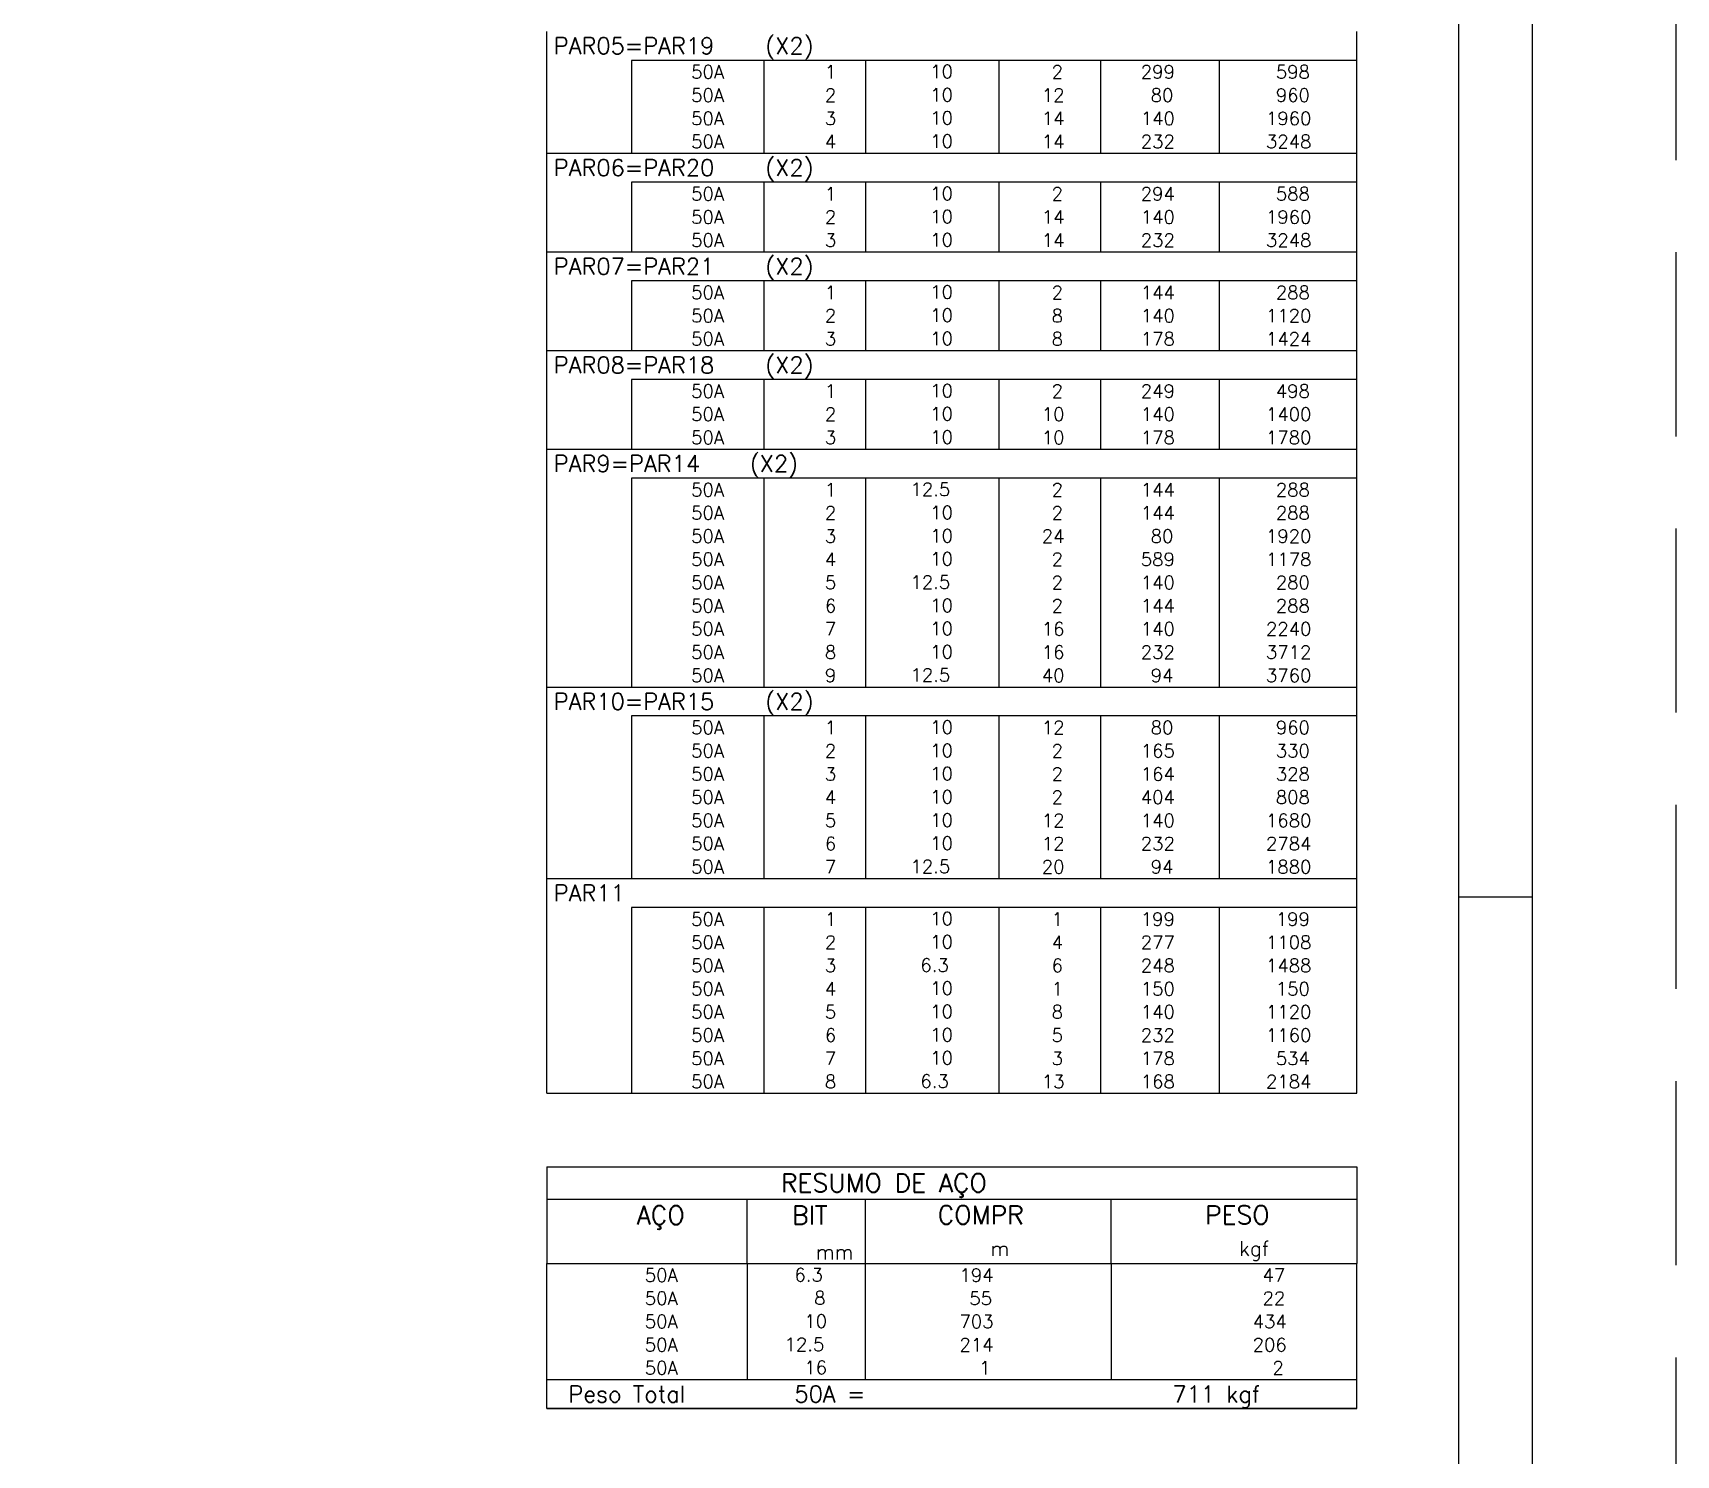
# Model space of a CAD drawing. Extents: x -1 to 122, y -1 to 61.
# Drawn here: x 99.42 to 121.74, y 22.23 to 41.53 of the extents above; entities that cross this region are included whole.
import ezdxf

# ---------------------------------------------------------------- set-up
doc = ezdxf.new("R2010")
doc.units = 0
doc.header["$MEASUREMENT"] = 0
doc.linetypes.add('HIDDEN', pattern=[0.375, 0.25, -0.125])
doc.layers.get('0').update_dxf_attribs({"linetype": 'CONTINUOUS'})
doc.layers.get('Defpoints').update_dxf_attribs({"linetype": 'CONTINUOUS'})
doc.layers.add('ARQ_FOLHA', color=7, linetype='CONTINUOUS')
doc.layers.add('PENA_02', color=2, linetype='CONTINUOUS')
doc.styles.get("Standard").update_dxf_attribs({"font": 'ROMANS.SHX'})

# ---------------------------------------------------------------- blocks, each defined once
blk = doc.blocks.new('FOLHA A1+1 - 1102 X 594')
at = {"layer": 'ARQ_FOLHA', "color": 1}
blk.add_line((-10, 297), (0, 297), dxfattribs=at)
for points in [[(-1189, 0), (0, 0), (0, 594), (-1189, 594)], [(-1164, 10), (-10, 10), (-10, 584), (-1164, 584)]]:
    blk.add_lwpolyline(points, close=True, dxfattribs=at)
at = {"layer": 'Defpoints', "color": 8, "linetype": 'HIDDEN', "ltscale": 100}
blk.add_lwpolyline([(-1208.5, 609.5), (-1208.5, -15.5), (19.5, -15.5), (19.5, 609.5)], close=True, dxfattribs=at)

msp = doc.modelspace()

# ---------------------------------------------------------------- linework, layer by layer
at = {"layer": 'PENA_02', "linetype": 'Continuous'}
for p, q in [((106.4, 41.156), (106.4, 41.55)), ((117.4, 41.156), (117.4, 41.55)), ((106.4, 40.841), (106.4, 41.156)), ((117.4, 41.156), (107.55, 41.156)), ((107.55, 41.156), (107.55, 40.841)), ((109.35, 41.156), (109.35, 40.841)), ((110.73, 41.156), (110.73, 40.841)), ((112.54, 41.156), (112.54, 40.841)), ((113.92, 41.156), (113.92, 40.841)), ((115.53, 41.156), (115.53, 40.841)), ((117.4, 40.841), (117.4, 41.156)), ((106.4, 40.526), (106.4, 40.841)), ((107.55, 40.841), (107.55, 40.526)), ((109.35, 40.841), (109.35, 40.526)), ((110.73, 40.841), (110.73, 40.526)), ((112.54, 40.841), (112.54, 40.526)), ((113.92, 40.841), (113.92, 40.526)), ((115.53, 40.841), (115.53, 40.526)), ((117.4, 40.526), (117.4, 40.841)), ((106.4, 40.211), (106.4, 40.526)), ((107.55, 40.526), (107.55, 40.211)), ((109.35, 40.526), (109.35, 40.211)), ((110.73, 40.526), (110.73, 40.211)), ((112.54, 40.526), (112.54, 40.211)), ((113.92, 40.526), (113.92, 40.211)), ((115.53, 40.526), (115.53, 40.211)), ((117.4, 40.211), (117.4, 40.526)), ((106.4, 39.896), (106.4, 40.211)), ((107.55, 40.211), (107.55, 39.896)), ((109.35, 40.211), (109.35, 39.896)), ((110.73, 40.211), (110.73, 39.896)), ((112.54, 40.211), (112.54, 39.896)), ((113.92, 40.211), (113.92, 39.896)), ((115.53, 40.211), (115.53, 39.896)), ((117.4, 39.896), (117.4, 40.211)), ((106.4, 39.503), (106.4, 39.896)), ((106.4, 39.896), (117.4, 39.896)), ((117.4, 39.503), (117.4, 39.896)), ((106.4, 39.188), (106.4, 39.503)), ((117.4, 39.503), (107.55, 39.503)), ((107.55, 39.503), (107.55, 39.188)), ((109.35, 39.503), (109.35, 39.188)), ((110.73, 39.503), (110.73, 39.188)), ((112.54, 39.503), (112.54, 39.188)), ((113.92, 39.503), (113.92, 39.188)), ((115.53, 39.503), (115.53, 39.188)), ((117.4, 39.188), (117.4, 39.503)), ((106.4, 38.873), (106.4, 39.188)), ((107.55, 39.188), (107.55, 38.873)), ((109.35, 39.188), (109.35, 38.873)), ((110.73, 39.188), (110.73, 38.873)), ((112.54, 39.188), (112.54, 38.873)), ((113.92, 39.188), (113.92, 38.873)), ((115.53, 39.188), (115.53, 38.873)), ((117.4, 38.873), (117.4, 39.188)), ((106.4, 38.558), (106.4, 38.873)), ((107.55, 38.873), (107.55, 38.558)), ((109.35, 38.873), (109.35, 38.558)), ((110.73, 38.873), (110.73, 38.558)), ((112.54, 38.873), (112.54, 38.558)), ((113.92, 38.873), (113.92, 38.558)), ((115.53, 38.873), (115.53, 38.558)), ((117.4, 38.558), (117.4, 38.873)), ((106.4, 38.164), (106.4, 38.558)), ((106.4, 38.558), (117.4, 38.558)), ((117.4, 38.164), (117.4, 38.558)), ((106.4, 37.849), (106.4, 38.164)), ((117.4, 38.164), (107.55, 38.164)), ((107.55, 38.164), (107.55, 37.849)), ((109.35, 38.164), (109.35, 37.849)), ((110.73, 38.164), (110.73, 37.849)), ((112.54, 38.164), (112.54, 37.849)), ((113.92, 38.164), (113.92, 37.849)), ((115.53, 38.164), (115.53, 37.849)), ((117.4, 37.849), (117.4, 38.164)), ((106.4, 37.534), (106.4, 37.849)), ((107.55, 37.849), (107.55, 37.534)), ((109.35, 37.849), (109.35, 37.534)), ((110.73, 37.849), (110.73, 37.534)), ((112.54, 37.849), (112.54, 37.534)), ((113.92, 37.849), (113.92, 37.534)), ((115.53, 37.849), (115.53, 37.534)), ((117.4, 37.534), (117.4, 37.849)), ((106.4, 37.219), (106.4, 37.534)), ((107.55, 37.534), (107.55, 37.219)), ((109.35, 37.534), (109.35, 37.219)), ((110.73, 37.534), (110.73, 37.219)), ((112.54, 37.534), (112.54, 37.219)), ((113.92, 37.534), (113.92, 37.219)), ((115.53, 37.534), (115.53, 37.219)), ((117.4, 37.219), (117.4, 37.534)), ((106.4, 36.825), (106.4, 37.219)), ((106.4, 37.219), (117.4, 37.219)), ((117.4, 36.825), (117.4, 37.219)), ((106.4, 36.51), (106.4, 36.825)), ((117.4, 36.825), (107.55, 36.825)), ((107.55, 36.825), (107.55, 36.51)), ((109.35, 36.825), (109.35, 36.51)), ((110.73, 36.825), (110.73, 36.51)), ((112.54, 36.825), (112.54, 36.51)), ((113.92, 36.825), (113.92, 36.51)), ((115.53, 36.825), (115.53, 36.51)), ((117.4, 36.51), (117.4, 36.825)), ((106.4, 36.195), (106.4, 36.51)), ((107.55, 36.51), (107.55, 36.195)), ((109.35, 36.51), (109.35, 36.195)), ((110.73, 36.51), (110.73, 36.195)), ((112.54, 36.51), (112.54, 36.195)), ((113.92, 36.51), (113.92, 36.195)), ((115.53, 36.51), (115.53, 36.195)), ((117.4, 36.195), (117.4, 36.51)), ((106.4, 35.88), (106.4, 36.195)), ((107.55, 36.195), (107.55, 35.88)), ((109.35, 36.195), (109.35, 35.88)), ((110.73, 36.195), (110.73, 35.88)), ((112.54, 36.195), (112.54, 35.88)), ((113.92, 36.195), (113.92, 35.88)), ((115.53, 36.195), (115.53, 35.88)), ((117.4, 35.88), (117.4, 36.195)), ((106.4, 35.486), (106.4, 35.88)), ((106.4, 35.88), (117.4, 35.88)), ((117.4, 35.486), (117.4, 35.88)), ((106.4, 35.171), (106.4, 35.486)), ((117.4, 35.486), (107.55, 35.486)), ((107.55, 35.486), (107.55, 35.171)), ((109.35, 35.486), (109.35, 35.171)), ((110.73, 35.486), (110.73, 35.171)), ((112.54, 35.486), (112.54, 35.171)), ((113.92, 35.486), (113.92, 35.171)), ((115.53, 35.486), (115.53, 35.171)), ((117.4, 35.171), (117.4, 35.486)), ((106.4, 34.856), (106.4, 35.171)), ((107.55, 35.171), (107.55, 34.856)), ((109.35, 35.171), (109.35, 34.856)), ((110.73, 35.171), (110.73, 34.856)), ((112.54, 35.171), (112.54, 34.856)), ((113.92, 35.171), (113.92, 34.856)), ((115.53, 35.171), (115.53, 34.856)), ((117.4, 34.856), (117.4, 35.171)), ((106.4, 34.541), (106.4, 34.856)), ((107.55, 34.856), (107.55, 34.541)), ((109.35, 34.856), (109.35, 34.541)), ((110.73, 34.856), (110.73, 34.541)), ((112.54, 34.856), (112.54, 34.541)), ((113.92, 34.856), (113.92, 34.541)), ((115.53, 34.856), (115.53, 34.541)), ((117.4, 34.541), (117.4, 34.856)), ((106.4, 34.226), (106.4, 34.541)), ((107.55, 34.541), (107.55, 34.226)), ((109.35, 34.541), (109.35, 34.226)), ((110.73, 34.541), (110.73, 34.226)), ((112.54, 34.541), (112.54, 34.226)), ((113.92, 34.541), (113.92, 34.226)), ((115.53, 34.541), (115.53, 34.226)), ((117.4, 34.226), (117.4, 34.541)), ((106.4, 33.911), (106.4, 34.226)), ((107.55, 34.226), (107.55, 33.911)), ((109.35, 34.226), (109.35, 33.911)), ((110.73, 34.226), (110.73, 33.911)), ((112.54, 34.226), (112.54, 33.911)), ((113.92, 34.226), (113.92, 33.911)), ((115.53, 34.226), (115.53, 33.911)), ((117.4, 33.911), (117.4, 34.226)), ((106.4, 33.596), (106.4, 33.911)), ((107.55, 33.911), (107.55, 33.596)), ((109.35, 33.911), (109.35, 33.596)), ((110.73, 33.911), (110.73, 33.596)), ((112.54, 33.911), (112.54, 33.596)), ((113.92, 33.911), (113.92, 33.596)), ((115.53, 33.911), (115.53, 33.596)), ((117.4, 33.596), (117.4, 33.911)), ((106.4, 33.281), (106.4, 33.596)), ((107.55, 33.596), (107.55, 33.281)), ((109.35, 33.596), (109.35, 33.281)), ((110.73, 33.596), (110.73, 33.281)), ((112.54, 33.596), (112.54, 33.281)), ((113.92, 33.596), (113.92, 33.281)), ((115.53, 33.596), (115.53, 33.281)), ((117.4, 33.281), (117.4, 33.596)), ((106.4, 32.966), (106.4, 33.281)), ((107.55, 33.281), (107.55, 32.966)), ((109.35, 33.281), (109.35, 32.966)), ((110.73, 33.281), (110.73, 32.966)), ((112.54, 33.281), (112.54, 32.966)), ((113.92, 33.281), (113.92, 32.966)), ((115.53, 33.281), (115.53, 32.966)), ((117.4, 32.966), (117.4, 33.281)), ((106.4, 32.651), (106.4, 32.966)), ((107.55, 32.966), (107.55, 32.651)), ((109.35, 32.966), (109.35, 32.651)), ((110.73, 32.966), (110.73, 32.651)), ((112.54, 32.966), (112.54, 32.651)), ((113.92, 32.966), (113.92, 32.651)), ((115.53, 32.966), (115.53, 32.651)), ((117.4, 32.651), (117.4, 32.966)), ((106.4, 32.258), (106.4, 32.651)), ((106.4, 32.651), (117.4, 32.651)), ((117.4, 32.258), (117.4, 32.651)), ((106.4, 31.943), (106.4, 32.258)), ((117.4, 32.258), (107.55, 32.258)), ((107.55, 32.258), (107.55, 31.943)), ((109.35, 32.258), (109.35, 31.943)), ((110.73, 32.258), (110.73, 31.943)), ((112.54, 32.258), (112.54, 31.943)), ((113.92, 32.258), (113.92, 31.943)), ((115.53, 32.258), (115.53, 31.943)), ((117.4, 31.943), (117.4, 32.258)), ((106.4, 31.628), (106.4, 31.943)), ((107.55, 31.943), (107.55, 31.628)), ((109.35, 31.943), (109.35, 31.628)), ((110.73, 31.943), (110.73, 31.628)), ((112.54, 31.943), (112.54, 31.628)), ((113.92, 31.943), (113.92, 31.628)), ((115.53, 31.943), (115.53, 31.628)), ((117.4, 31.628), (117.4, 31.943)), ((106.4, 31.313), (106.4, 31.628)), ((107.55, 31.628), (107.55, 31.313)), ((109.35, 31.628), (109.35, 31.313)), ((110.73, 31.628), (110.73, 31.313)), ((112.54, 31.628), (112.54, 31.313)), ((113.92, 31.628), (113.92, 31.313)), ((115.53, 31.628), (115.53, 31.313)), ((117.4, 31.313), (117.4, 31.628)), ((106.4, 30.998), (106.4, 31.313)), ((107.55, 31.313), (107.55, 30.998)), ((109.35, 31.313), (109.35, 30.998)), ((110.73, 31.313), (110.73, 30.998)), ((112.54, 31.313), (112.54, 30.998)), ((113.92, 31.313), (113.92, 30.998)), ((115.53, 31.313), (115.53, 30.998)), ((117.4, 30.998), (117.4, 31.313)), ((106.4, 30.683), (106.4, 30.998)), ((107.55, 30.998), (107.55, 30.683)), ((109.35, 30.998), (109.35, 30.683)), ((110.73, 30.998), (110.73, 30.683)), ((112.54, 30.998), (112.54, 30.683)), ((113.92, 30.998), (113.92, 30.683)), ((115.53, 30.998), (115.53, 30.683)), ((117.4, 30.683), (117.4, 30.998)), ((106.4, 30.368), (106.4, 30.683)), ((107.55, 30.683), (107.55, 30.368)), ((109.35, 30.683), (109.35, 30.368)), ((110.73, 30.683), (110.73, 30.368)), ((112.54, 30.683), (112.54, 30.368)), ((113.92, 30.683), (113.92, 30.368)), ((115.53, 30.683), (115.53, 30.368)), ((117.4, 30.368), (117.4, 30.683)), ((106.4, 30.053), (106.4, 30.368)), ((107.55, 30.368), (107.55, 30.053)), ((109.35, 30.368), (109.35, 30.053)), ((110.73, 30.368), (110.73, 30.053)), ((112.54, 30.368), (112.54, 30.053)), ((113.92, 30.368), (113.92, 30.053)), ((115.53, 30.368), (115.53, 30.053)), ((117.4, 30.053), (117.4, 30.368)), ((106.4, 29.659), (106.4, 30.053)), ((106.4, 30.053), (117.4, 30.053)), ((117.4, 29.659), (117.4, 30.053)), ((106.4, 29.344), (106.4, 29.659)), ((117.4, 29.659), (107.55, 29.659)), ((107.55, 29.659), (107.55, 29.344)), ((109.35, 29.659), (109.35, 29.344)), ((110.73, 29.659), (110.73, 29.344)), ((112.54, 29.659), (112.54, 29.344)), ((113.92, 29.659), (113.92, 29.344)), ((115.53, 29.659), (115.53, 29.344)), ((117.4, 29.344), (117.4, 29.659)), ((106.4, 29.029), (106.4, 29.344)), ((107.55, 29.344), (107.55, 29.029)), ((109.35, 29.344), (109.35, 29.029)), ((110.73, 29.344), (110.73, 29.029)), ((112.54, 29.344), (112.54, 29.029)), ((113.92, 29.344), (113.92, 29.029)), ((115.53, 29.344), (115.53, 29.029)), ((117.4, 29.029), (117.4, 29.344)), ((106.4, 28.714), (106.4, 29.029)), ((107.55, 29.029), (107.55, 28.714)), ((109.35, 29.029), (109.35, 28.714)), ((110.73, 29.029), (110.73, 28.714)), ((112.54, 29.029), (112.54, 28.714)), ((113.92, 29.029), (113.92, 28.714)), ((115.53, 29.029), (115.53, 28.714)), ((117.4, 28.714), (117.4, 29.029)), ((106.4, 28.399), (106.4, 28.714)), ((107.55, 28.714), (107.55, 28.399)), ((109.35, 28.714), (109.35, 28.399)), ((110.73, 28.714), (110.73, 28.399)), ((112.54, 28.714), (112.54, 28.399)), ((113.92, 28.714), (113.92, 28.399)), ((115.53, 28.714), (115.53, 28.399)), ((117.4, 28.399), (117.4, 28.714)), ((106.4, 28.084), (106.4, 28.399)), ((107.55, 28.399), (107.55, 28.084)), ((109.35, 28.399), (109.35, 28.084)), ((110.73, 28.399), (110.73, 28.084)), ((112.54, 28.399), (112.54, 28.084)), ((113.92, 28.399), (113.92, 28.084)), ((115.53, 28.399), (115.53, 28.084)), ((117.4, 28.084), (117.4, 28.399)), ((106.4, 27.769), (106.4, 28.084)), ((107.55, 28.084), (107.55, 27.769)), ((109.35, 28.084), (109.35, 27.769)), ((110.73, 28.084), (110.73, 27.769)), ((112.54, 28.084), (112.54, 27.769)), ((113.92, 28.084), (113.92, 27.769)), ((115.53, 28.084), (115.53, 27.769)), ((117.4, 27.769), (117.4, 28.084)), ((106.4, 27.454), (106.4, 27.769)), ((107.55, 27.769), (107.55, 27.454)), ((109.35, 27.769), (109.35, 27.454)), ((110.73, 27.769), (110.73, 27.454)), ((112.54, 27.769), (112.54, 27.454)), ((113.92, 27.769), (113.92, 27.454)), ((115.53, 27.769), (115.53, 27.454)), ((117.4, 27.454), (117.4, 27.769)), ((106.4, 27.139), (106.4, 27.454)), ((107.55, 27.454), (107.55, 27.139)), ((109.35, 27.454), (109.35, 27.139)), ((110.73, 27.454), (110.73, 27.139)), ((112.54, 27.454), (112.54, 27.139)), ((113.92, 27.454), (113.92, 27.139)), ((115.53, 27.454), (115.53, 27.139)), ((117.4, 27.139), (117.4, 27.454)), ((106.4, 27.139), (117.4, 27.139)), ((106.4, 26.139), (106.4, 24.826)), ((106.4, 26.139), (117.4, 26.139)), ((117.4, 26.139), (117.4, 24.826)), ((106.4, 25.701), (117.4, 25.701)), ((109.12, 24.826), (109.12, 25.701)), ((110.73, 24.826), (110.73, 25.701)), ((114.065, 24.826), (114.065, 25.701)), ((106.4, 24.826), (117.4, 24.826)), ((106.4, 24.511), (106.4, 24.826)), ((109.12, 24.826), (109.12, 24.511)), ((110.73, 24.511), (110.73, 24.826)), ((114.065, 24.826), (114.065, 24.511)), ((117.4, 24.511), (117.4, 24.826)), ((106.4, 24.196), (106.4, 24.511)), ((109.12, 24.511), (109.12, 24.196)), ((110.73, 24.196), (110.73, 24.511)), ((114.065, 24.511), (114.065, 24.196)), ((117.4, 24.196), (117.4, 24.511)), ((106.4, 23.881), (106.4, 24.196)), ((109.12, 24.196), (109.12, 23.881)), ((110.73, 23.881), (110.73, 24.196)), ((114.065, 24.196), (114.065, 23.881)), ((117.4, 23.881), (117.4, 24.196)), ((106.4, 23.566), (106.4, 23.881)), ((109.12, 23.881), (109.12, 23.566)), ((110.73, 23.566), (110.73, 23.881)), ((114.065, 23.881), (114.065, 23.566)), ((117.4, 23.566), (117.4, 23.881)), ((106.4, 23.251), (106.4, 23.566)), ((109.12, 23.566), (109.12, 23.251)), ((110.73, 23.251), (110.73, 23.566)), ((114.065, 23.566), (114.065, 23.251)), ((117.4, 23.251), (117.4, 23.566)), ((106.4, 23.251), (117.4, 23.251)), ((106.4, 22.858), (106.4, 23.251)), ((106.4, 23.251), (117.4, 23.251)), ((117.4, 22.858), (117.4, 23.251)), ((117.4, 22.858), (106.4, 22.858)), ((106.4, 22.858), (117.4, 22.858))]:
    msp.add_line(p, q, dxfattribs=at)

# ---------------------------------------------------------------- block references
at = {"xscale": 0.09999999999999938, "yscale": 0.09999999999999938, "zscale": 0.09999999999999938}
msp.add_blockref('FOLHA A1+1 - 1102 X 594', (119.786, 0.103), dxfattribs=at)

# ---------------------------------------------------------------- texts
at = {"layer": 'PENA_02', "linetype": 'Continuous'}
for s, height, p in [('PAR05=PAR19   (X2)', 0.225, (106.496, 41.241)), ('     50A', 0.18, (107.69, 40.909)), ('  1', 0.18, (109.93, 40.909)), ('     10', 0.18, (110.937, 40.914)), ('    2', 0.18, (112.72, 40.909)), ('    299', 0.18, (113.93, 40.909)), ('    598', 0.18, (115.764, 40.909)), ('     50A', 0.18, (107.69, 40.594)), ('  2', 0.18, (109.93, 40.594)), ('     10', 0.18, (110.937, 40.599)), ('   12', 0.18, (112.72, 40.594)), ('     80', 0.18, (113.93, 40.594)), ('    960', 0.18, (115.764, 40.594)), ('     50A', 0.18, (107.69, 40.279)), ('  3', 0.18, (109.93, 40.279)), ('     10', 0.18, (110.937, 40.284)), ('   14', 0.18, (112.72, 40.279)), ('    140', 0.18, (113.93, 40.279)), ('   1960', 0.18, (115.764, 40.279)), ('     50A', 0.18, (107.69, 39.964)), ('  4', 0.18, (109.93, 39.964)), ('     10', 0.18, (110.937, 39.969)), ('   14', 0.18, (112.72, 39.964)), ('    232', 0.18, (113.93, 39.964)), ('   3248', 0.18, (115.764, 39.964)), ('PAR06=PAR20   (X2)', 0.225, (106.496, 39.587)), ('     50A', 0.18, (107.69, 39.255)), ('  1', 0.18, (109.93, 39.255)), ('     10', 0.18, (110.937, 39.26)), ('    2', 0.18, (112.72, 39.255)), ('    294', 0.18, (113.93, 39.255)), ('    588', 0.18, (115.764, 39.255)), ('     50A', 0.18, (107.69, 38.94)), ('  2', 0.18, (109.93, 38.94)), ('     10', 0.18, (110.937, 38.945)), ('   14', 0.18, (112.72, 38.94)), ('    140', 0.18, (113.93, 38.94)), ('   1960', 0.18, (115.764, 38.94)), ('     50A', 0.18, (107.69, 38.625)), ('  3', 0.18, (109.93, 38.625)), ('     10', 0.18, (110.937, 38.63)), ('   14', 0.18, (112.72, 38.625)), ('    232', 0.18, (113.93, 38.625)), ('   3248', 0.18, (115.764, 38.625)), ('PAR07=PAR21   (X2)', 0.225, (106.496, 38.248)), ('     50A', 0.18, (107.69, 37.916)), ('  1', 0.18, (109.93, 37.916)), ('     10', 0.18, (110.937, 37.922)), ('    2', 0.18, (112.72, 37.916)), ('    144', 0.18, (113.93, 37.916)), ('    288', 0.18, (115.764, 37.916)), ('     50A', 0.18, (107.69, 37.601)), ('  2', 0.18, (109.93, 37.601)), ('     10', 0.18, (110.937, 37.607)), ('    8', 0.18, (112.72, 37.601)), ('    140', 0.18, (113.93, 37.601)), ('   1120', 0.18, (115.764, 37.601)), ('     50A', 0.18, (107.69, 37.286)), ('  3', 0.18, (109.93, 37.286)), ('     10', 0.18, (110.937, 37.292)), ('    8', 0.18, (112.72, 37.286)), ('    178', 0.18, (113.93, 37.286)), ('   1424', 0.18, (115.764, 37.286)), ('PAR08=PAR18   (X2)', 0.225, (106.496, 36.909)), ('     50A', 0.18, (107.69, 36.578)), ('  1', 0.18, (109.93, 36.578)), ('     10', 0.18, (110.937, 36.583)), ('    2', 0.18, (112.72, 36.578)), ('    249', 0.18, (113.93, 36.578)), ('    498', 0.18, (115.764, 36.578)), ('     50A', 0.18, (107.69, 36.263)), ('  2', 0.18, (109.93, 36.263)), ('     10', 0.18, (110.937, 36.268)), ('   10', 0.18, (112.72, 36.263)), ('    140', 0.18, (113.93, 36.263)), ('   1400', 0.18, (115.764, 36.263)), ('     50A', 0.18, (107.69, 35.948)), ('  3', 0.18, (109.93, 35.948)), ('     10', 0.18, (110.937, 35.953)), ('   10', 0.18, (112.72, 35.948)), ('    178', 0.18, (113.93, 35.948)), ('   1780', 0.18, (115.764, 35.948)), ('PAR9=PAR14   (X2)', 0.225, (106.496, 35.571)), ('     50A', 0.18, (107.69, 35.239)), ('  1', 0.18, (109.93, 35.239)), ('   12.5', 0.18, (110.937, 35.244)), ('    2', 0.18, (112.72, 35.239)), ('    144', 0.18, (113.93, 35.239)), ('    288', 0.18, (115.764, 35.239)), ('     50A', 0.18, (107.69, 34.924)), ('  2', 0.18, (109.93, 34.924)), ('     10', 0.18, (110.937, 34.929)), ('    2', 0.18, (112.72, 34.924)), ('    144', 0.18, (113.93, 34.924)), ('    288', 0.18, (115.764, 34.924)), ('     50A', 0.18, (107.69, 34.609)), ('  3', 0.18, (109.93, 34.609)), ('     10', 0.18, (110.937, 34.614)), ('   24', 0.18, (112.72, 34.609)), ('     80', 0.18, (113.93, 34.609)), ('   1920', 0.18, (115.764, 34.609)), ('     50A', 0.18, (107.69, 34.294)), ('  4', 0.18, (109.93, 34.294)), ('     10', 0.18, (110.937, 34.299)), ('    2', 0.18, (112.72, 34.294)), ('    589', 0.18, (113.93, 34.294)), ('   1178', 0.18, (115.764, 34.294)), ('     50A', 0.18, (107.69, 33.979)), ('  5', 0.18, (109.93, 33.979)), ('   12.5', 0.18, (110.937, 33.984)), ('    2', 0.18, (112.72, 33.979)), ('    140', 0.18, (113.93, 33.979)), ('    280', 0.18, (115.764, 33.979)), ('     50A', 0.18, (107.69, 33.664)), ('  6', 0.18, (109.93, 33.664)), ('     10', 0.18, (110.937, 33.669)), ('    2', 0.18, (112.72, 33.664)), ('    144', 0.18, (113.93, 33.664)), ('    288', 0.18, (115.764, 33.664)), ('     50A', 0.18, (107.69, 33.349)), ('  7', 0.18, (109.93, 33.349)), ('     10', 0.18, (110.937, 33.354)), ('   16', 0.18, (112.72, 33.349)), ('    140', 0.18, (113.93, 33.349)), ('   2240', 0.18, (115.764, 33.349)), ('     50A', 0.18, (107.69, 33.034)), ('  8', 0.18, (109.93, 33.034)), ('     10', 0.18, (110.937, 33.039)), ('   16', 0.18, (112.72, 33.034)), ('    232', 0.18, (113.93, 33.034)), ('   3712', 0.18, (115.764, 33.034)), ('     50A', 0.18, (107.69, 32.719)), ('  9', 0.18, (109.93, 32.719)), ('   12.5', 0.18, (110.937, 32.724)), ('   40', 0.18, (112.72, 32.719)), ('     94', 0.18, (113.93, 32.719)), ('   3760', 0.18, (115.764, 32.719)), ('PAR10=PAR15   (X2)', 0.225, (106.496, 32.342)), ('     50A', 0.18, (107.69, 32.01)), ('  1', 0.18, (109.93, 32.01)), ('     10', 0.18, (110.937, 32.015)), ('   12', 0.18, (112.72, 32.01)), ('     80', 0.18, (113.93, 32.01)), ('    960', 0.18, (115.764, 32.01)), ('     50A', 0.18, (107.69, 31.695)), ('  2', 0.18, (109.93, 31.695)), ('     10', 0.18, (110.937, 31.7)), ('    2', 0.18, (112.72, 31.695)), ('    165', 0.18, (113.93, 31.695)), ('    330', 0.18, (115.764, 31.695)), ('     50A', 0.18, (107.69, 31.38)), ('  3', 0.18, (109.93, 31.38)), ('     10', 0.18, (110.937, 31.385)), ('    2', 0.18, (112.72, 31.38)), ('    164', 0.18, (113.93, 31.38)), ('    328', 0.18, (115.764, 31.38)), ('     50A', 0.18, (107.69, 31.065)), ('  4', 0.18, (109.93, 31.065)), ('     10', 0.18, (110.937, 31.07)), ('    2', 0.18, (112.72, 31.065)), ('    404', 0.18, (113.93, 31.065)), ('    808', 0.18, (115.764, 31.065)), ('     50A', 0.18, (107.69, 30.75)), ('  5', 0.18, (109.93, 30.75)), ('     10', 0.18, (110.937, 30.755)), ('   12', 0.18, (112.72, 30.75)), ('    140', 0.18, (113.93, 30.75)), ('   1680', 0.18, (115.764, 30.75)), ('     50A', 0.18, (107.69, 30.435)), ('  6', 0.18, (109.93, 30.435)), ('     10', 0.18, (110.937, 30.44)), ('   12', 0.18, (112.72, 30.435)), ('    232', 0.18, (113.93, 30.435)), ('   2784', 0.18, (115.764, 30.435)), ('     50A', 0.18, (107.69, 30.12)), ('  7', 0.18, (109.93, 30.12)), ('   12.5', 0.18, (110.937, 30.125)), ('   20', 0.18, (112.72, 30.12)), ('     94', 0.18, (113.93, 30.12)), ('   1880', 0.18, (115.764, 30.12)), ('PAR11', 0.225, (106.496, 29.743)), ('     50A', 0.18, (107.69, 29.411)), ('  1', 0.18, (109.93, 29.411)), ('     10', 0.18, (110.937, 29.417)), ('    1', 0.18, (112.72, 29.411)), ('    199', 0.18, (113.93, 29.411)), ('    199', 0.18, (115.764, 29.411)), ('     50A', 0.18, (107.69, 29.096)), ('  2', 0.18, (109.93, 29.096)), ('     10', 0.18, (110.937, 29.102)), ('    4', 0.18, (112.72, 29.096)), ('    277', 0.18, (113.93, 29.096)), ('   1108', 0.18, (115.764, 29.096)), ('     50A', 0.18, (107.69, 28.781)), ('  3', 0.18, (109.93, 28.781)), ('    6.3', 0.18, (110.937, 28.787)), ('    6', 0.18, (112.72, 28.781)), ('    248', 0.18, (113.93, 28.781)), ('   1488', 0.18, (115.764, 28.781)), ('     50A', 0.18, (107.69, 28.466)), ('  4', 0.18, (109.93, 28.466)), ('     10', 0.18, (110.937, 28.472)), ('    1', 0.18, (112.72, 28.466)), ('    150', 0.18, (113.93, 28.466)), ('    150', 0.18, (115.764, 28.466)), ('     50A', 0.18, (107.69, 28.151)), ('  5', 0.18, (109.93, 28.151)), ('     10', 0.18, (110.937, 28.157)), ('    8', 0.18, (112.72, 28.151)), ('    140', 0.18, (113.93, 28.151)), ('   1120', 0.18, (115.764, 28.151)), ('     50A', 0.18, (107.69, 27.836)), ('  6', 0.18, (109.93, 27.836)), ('     10', 0.18, (110.937, 27.842)), ('    5', 0.18, (112.72, 27.836)), ('    232', 0.18, (113.93, 27.836)), ('   1160', 0.18, (115.764, 27.836)), ('     50A', 0.18, (107.69, 27.521)), ('  7', 0.18, (109.93, 27.521)), ('     10', 0.18, (110.937, 27.527)), ('    3', 0.18, (112.72, 27.521)), ('    178', 0.18, (113.93, 27.521)), ('    534', 0.18, (115.764, 27.521)), ('     50A', 0.18, (107.69, 27.206)), ('  8', 0.18, (109.93, 27.206)), ('    6.3', 0.18, (110.937, 27.212)), ('   13', 0.18, (112.72, 27.206)), ('    168', 0.18, (113.93, 27.206)), ('   2184', 0.18, (115.764, 27.206)), ('RESUMO DE AÇO', 0.25, (109.58, 25.795)), ('AÇO', 0.25, (107.62, 25.358)), ('BIT', 0.25, (109.73, 25.358)), ('COMPR', 0.25, (111.709, 25.361)), ('PESO', 0.25, (115.338, 25.361)), ('mm', 0.2, (110.051, 24.883)), ('m', 0.2, (112.423, 24.93)), ('kgf', 0.2, (115.801, 24.93)), ('     50A', 0.18, (107.06, 24.579)), ('    6.3', 0.18, (109.227, 24.584)), ('    194', 0.18, (111.468, 24.579)), ('      47', 0.18, (115.315, 24.579)), ('     50A', 0.18, (107.06, 24.264)), ('      8', 0.18, (109.227, 24.269)), ('     55', 0.18, (111.468, 24.264)), ('      22', 0.18, (115.315, 24.264)), ('     50A', 0.18, (107.06, 23.949)), ('     10', 0.18, (109.227, 23.954)), ('    703', 0.18, (111.468, 23.949)), ('     434', 0.18, (115.315, 23.949)), ('     50A', 0.18, (107.06, 23.634)), ('   12.5', 0.18, (109.227, 23.639)), ('    214', 0.18, (111.468, 23.634)), ('     206', 0.18, (115.315, 23.634)), ('     50A', 0.18, (107.06, 23.319)), ('     16', 0.18, (109.227, 23.324)), ('      1', 0.18, (111.468, 23.319)), ('       2', 0.18, (115.315, 23.319)), ('Peso Total        50A =', 0.225, (106.693, 22.942)), ('     711 kgf', 0.225, (114.057, 22.942))]:
    msp.add_text(s, height=height, dxfattribs=at).set_placement(p)

doc.saveas('drawing.dxf')
